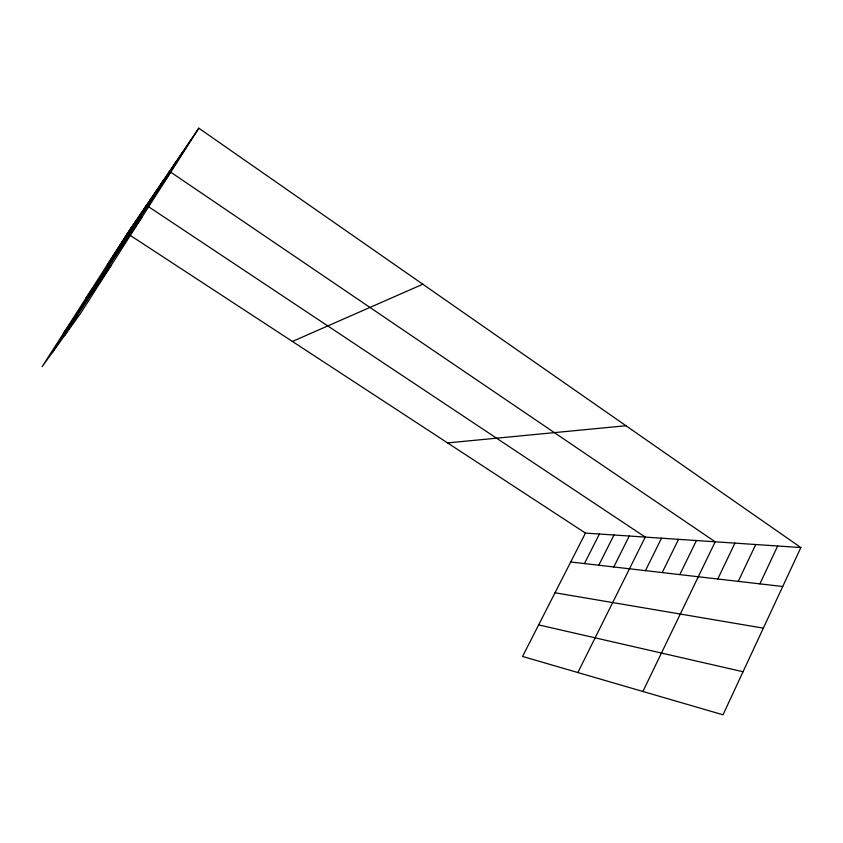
<?xml version="1.0" encoding="UTF-8"?>
<svg xmlns="http://www.w3.org/2000/svg" width="843" height="843" viewBox="0 0 843 843"><rect width="100%" height="100%" fill="white"/><g stroke="black" fill="none" stroke-linecap="round" stroke-linejoin="round"><path stroke-width="1.26" d="M800.85 547.55L723.009 714.801L522.555 656.444L585.453 533.082L800.85 547.55L198.811 128.199L127.314 233.49L42.15 366.652L80.243 313.849L198.811 128.199M759.87 583.872L777.678 546.001M738.247 581.364L755.739 544.525M717.762 579.004L734.938 543.124M642.893 691.471L715.191 541.796L169.517 171.35L64.532 335.64M679.816 574.61L696.413 540.532M662.229 572.576L678.541 539.33M645.464 570.648L661.502 538.192M577.866 672.545L645.253 537.096L146.45 205.313L52.255 352.637M613.767 566.981L629.268 536.022M598.762 565.242L613.999 534.999M584.42 563.588L599.415 534.019M111.35 258.864L131.74 226.978M115.491 252.795L136.387 220.128M119.864 246.409L141.287 212.921M129.211 232.763L151.751 197.515M134.206 225.471L157.335 189.285M139.495 217.747L163.247 180.571M151.045 200.866L176.166 161.55M157.378 191.614L183.237 151.139M164.132 181.751L190.771 140.043M107.398 264.618L171.34 171.224M86.176 297.811L141.887 217.346M63.994 332.5L110.918 265.83M292.426 341.457L422.807 284.228M447.57 442.912L625.97 425.736M570.7 561.996L782.715 586.507M555.01 592.777L763.337 628.14M538.645 624.884L743.041 671.745M127.314 233.49L585.453 533.082"/></g></svg>
